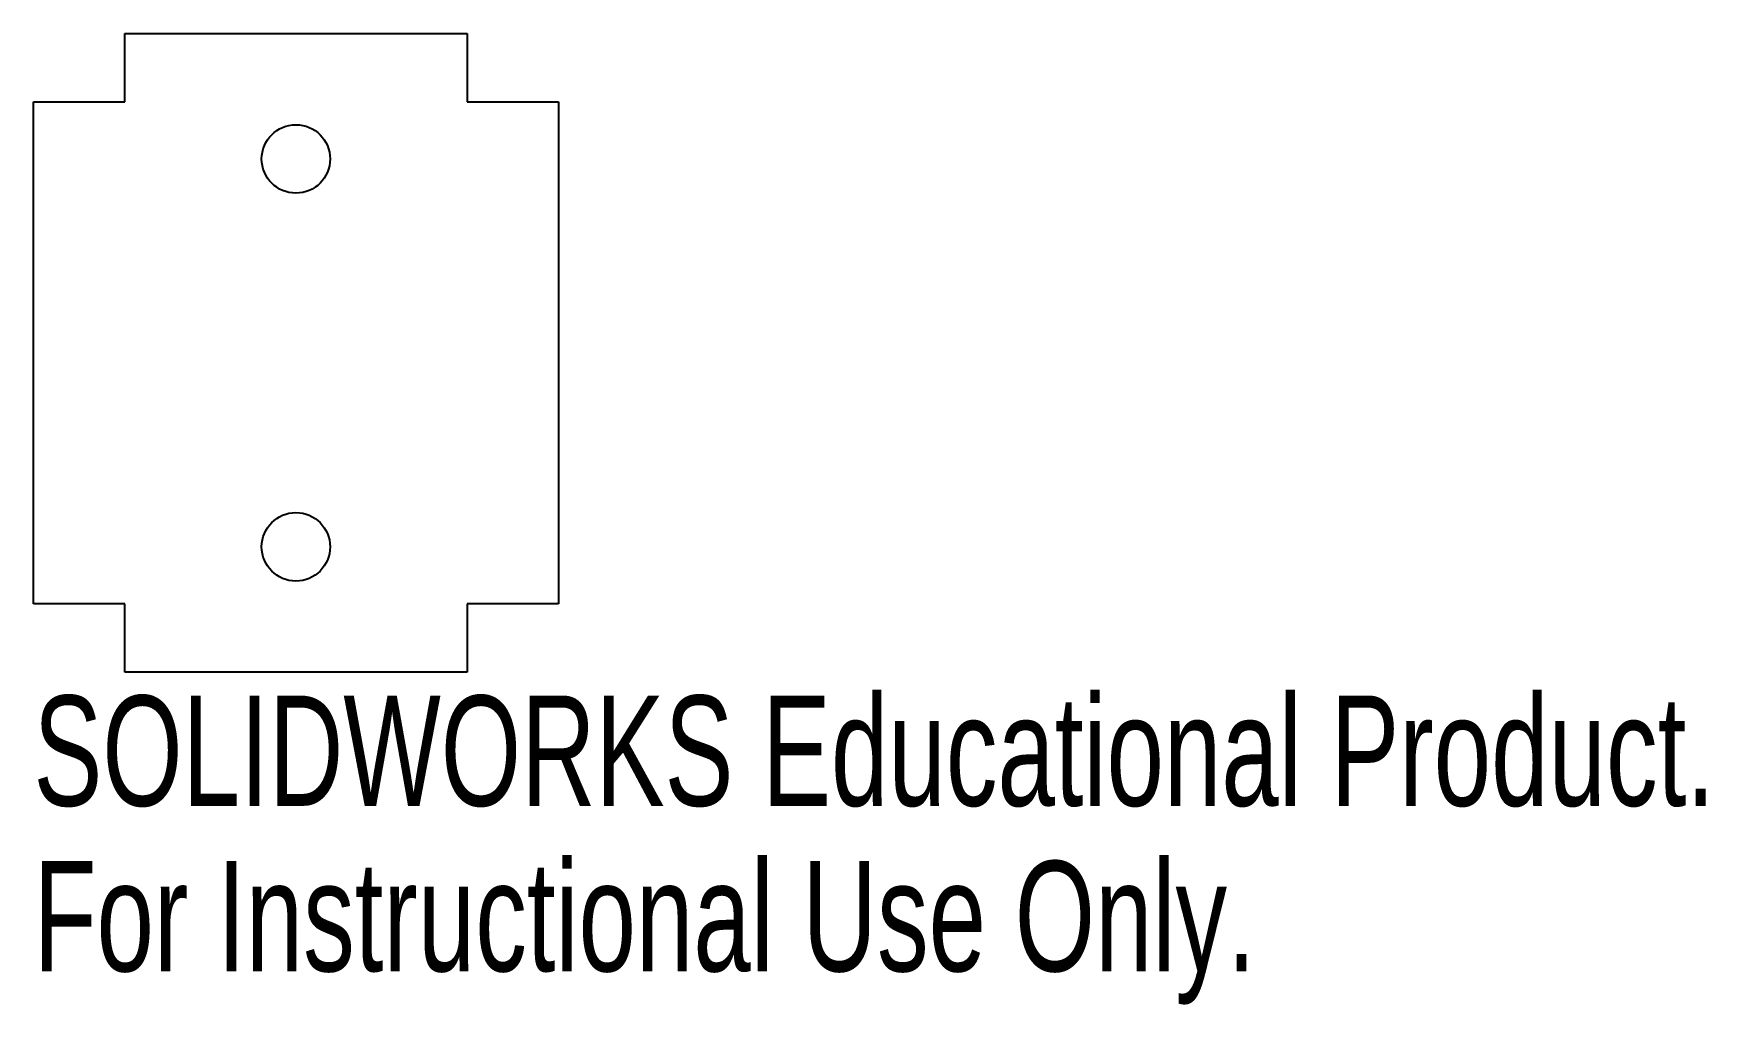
# Model space of a CAD drawing. Header units: millimetres. Extents: x -9.6 to 63.6, y -28.1 to 14.5.
import ezdxf

# ---------------------------------------------------------------- set-up
doc = ezdxf.new("R2010")
doc.units = ezdxf.units.MM
doc.styles.add('SLDTEXTSTYLE0', font='TXT', dxfattribs={"width": 0.7})

msp = doc.modelspace()

# ---------------------------------------------------------------- linework, layer by layer
at = {"color": 7, "linetype": 'Continuous', "lineweight": 25}
for p, q in [((-5.639, 11.472), (-5.639, 14.472)), ((-5.639, 14.472), (9.361, 14.472)), ((9.361, 14.472), (9.361, 11.472)), ((-9.639, -10.528), (-9.639, 11.472)), ((-9.639, 11.472), (-5.639, 11.472)), ((9.361, 11.472), (13.361, 11.472)), ((13.361, 11.472), (13.361, -10.528)), ((-5.639, -10.528), (-9.639, -10.528)), ((-5.639, -13.528), (-5.639, -10.528)), ((13.361, -10.528), (9.361, -10.528)), ((9.361, -10.528), (9.361, -13.528)), ((9.361, -13.528), (-5.639, -13.528))]:
    msp.add_line(p, q, dxfattribs=at)
for centre in [(1.861, 8.972), (1.861, -8.028)]:
    msp.add_circle(centre, 1.5, dxfattribs=at)

# ---------------------------------------------------------------- texts
at = {"color": 7, "linetype": 'Continuous', "char_height": 4.83362, "attachment_point": 1, "style": 'SLDTEXTSTYLE0'}
for s, insert in [('SOLIDWORKS Educational Product.', (-9.639, -14.547)), ('For Instructional Use Only.', (-9.639, -21.798))]:
    msp.add_mtext(s, dxfattribs=dict(at, insert=insert))

doc.saveas('drawing.dxf')
